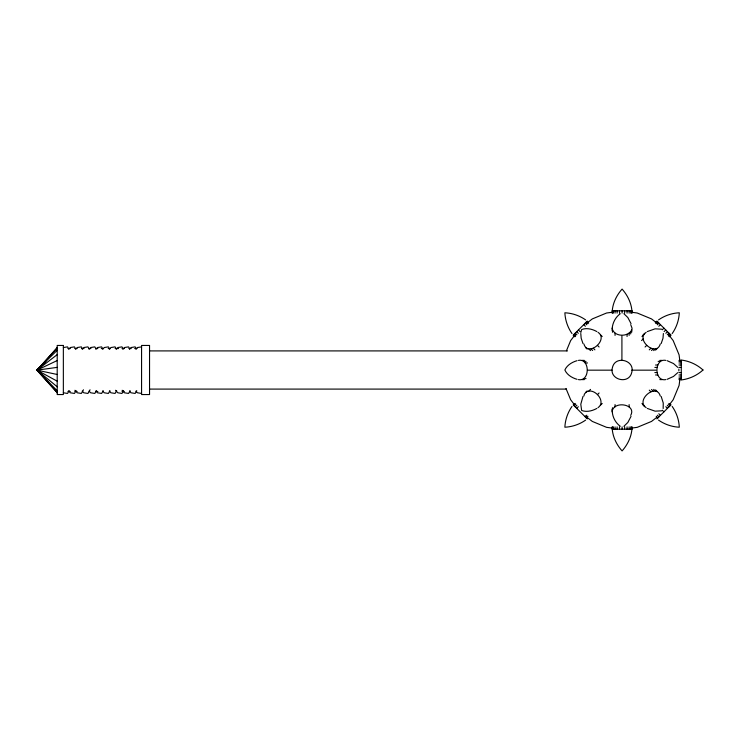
<?xml version="1.0" encoding="UTF-8"?>
<svg xmlns="http://www.w3.org/2000/svg" width="740" height="740" viewBox="0 0 740 740"><rect width="100%" height="100%" fill="white"/><g stroke="black" fill="none" stroke-linecap="round" stroke-linejoin="round"><path stroke-width="1.11" d="M580.789 333.5L581.168 338.226L582.981 343.536M665.76 360.389C654.003 358.077 654.003 381.923 665.76 379.611M679.949 378.926L679.08 385.485L673.169 399.767L669.811 404.142M612.137 313.113C612.202 304.242 616.235 295.649 622.09 289.09C627.936 295.649 631.969 304.242 632.034 313.113M632.034 426.888C631.969 435.758 627.936 444.352 622.09 450.91C616.235 444.352 612.202 435.758 612.137 426.888M580.845 332.482L581.631 329.541C586.616 327.607 592.324 329.078 596.838 331.566M663.17 408.517L663.244 402.995L661.19 396.464M612.137 330.438C611.98 324.046 615.051 317.488 620.277 313.714M620.277 426.286C614.561 422.142 611.323 414.687 612.48 407.74M631.701 332.26L632.034 328.153L630.702 324.629M583.916 395.983L584.406 394.087L587.079 390.933M598.003 407.675C607.068 401.413 593.535 386.141 585.46 392.561M646.168 332.325C635.105 339.679 656.343 357.568 660.265 344.017M631.026 416.361L627.862 422.438L623.903 426.286M566.433 350.769L570.66 340.576L575.359 334.452M582.981 396.464L580.789 404.225L581.631 410.46C586.616 412.393 592.324 410.922 596.838 408.434M661.19 343.536L663.003 338.226L663.382 333.5M678.876 370.934L678.876 369.066M69.116 390.711L67.553 393.449L63.353 392.783M76.053 390.711L74.481 393.449L70.282 392.783L68.783 391.108M83.463 389.795L81.372 393.449L77.173 392.783L74.925 390.267M90.049 389.795L87.958 393.449L83.759 392.783L82.26 391.108M96.404 390.711L94.831 393.449L90.632 392.783L89.133 391.108M103.212 390.711L101.648 393.449L97.449 392.783L95.95 391.108M109.973 390.711L108.401 393.449L104.201 392.783L102.703 391.108M116.67 390.711L115.098 393.449L110.898 392.783L109.4 391.108M123.552 390.711L121.989 393.449L117.79 392.783L115.533 390.267M130.148 390.711L128.584 393.449L124.385 392.783L122.137 390.267M136.752 390.711L135.179 393.449L130.98 392.783L129.481 391.108M612.137 328.153C613.553 336.94 628.103 337.505 631.701 329.966M612.48 410.034C616.032 400.664 636.567 404.826 630.702 415.371M571.992 406.436C567.719 412.513 565.221 419.802 564.87 427.211C572.288 426.86 579.577 424.362 585.645 420.089M672.179 333.564C676.452 327.487 678.95 320.198 679.302 312.789C671.883 313.14 664.594 315.638 658.526 319.911M583.916 344.017C587.837 357.568 609.076 339.679 598.003 332.325M57.258 392.783L37 370.194L57.258 347.541M68.783 349.215L70.282 347.541L74.481 346.866L75.526 348.697M75.674 349.215L77.173 347.541L81.372 346.866L82.418 348.697M82.26 349.215L83.759 347.541L87.958 346.866L89.004 348.697M89.133 349.215L90.632 347.541L94.831 346.866L95.876 348.697M95.95 349.215L97.449 347.541L101.648 346.866L102.694 348.697M102.703 349.215L104.201 347.541L108.401 346.866L109.446 348.697M109.4 349.215L110.898 347.541L115.098 346.866L116.143 348.697M116.282 349.215L117.79 347.541L121.989 346.866L123.034 348.697M122.886 349.215L124.385 347.541L128.584 346.866L129.63 348.697M129.481 349.215L130.98 347.541L135.179 346.866L136.225 348.697M135.919 349.215L137.418 347.541L141.618 346.866M677.775 372.636L673.493 376.457L667.119 379.324M57.258 374.496L37 370.167L57.258 347.782M578.412 379.611C590.168 381.923 590.168 358.077 578.412 360.389M57.258 367.364L37 370.157L45.917 361.055M587.273 321.114L573.204 335.183L574.823 336.811M643.023 334.989L644.642 333.37M655.279 322.742L656.898 321.114L670.976 335.183L669.349 336.811M573.435 405.058L575.063 403.43M641.978 336.524L643.596 334.896M655.52 322.982L657.139 321.354M574.138 405.761L575.766 404.132M588.892 391.016L590.511 389.388M656.223 323.685L657.841 322.057M575.258 406.88L576.885 405.252M641.562 340.576L643.19 338.948M657.333 324.795L658.961 323.177M576.719 408.332L578.347 406.704M658.794 326.257L660.422 324.629M597.467 394.614L599.095 392.996M645.086 347.005L646.705 345.386M662.309 329.772L663.937 328.153M664.132 331.594L665.76 329.966M649.267 349.854L650.885 348.235M665.834 333.296L667.452 331.668M585.211 416.824L586.838 415.205M651.515 350.519L653.133 348.901M667.286 334.748L668.914 333.12M586.33 417.943L587.958 416.315M653.66 350.612L655.288 348.984M668.405 335.868L670.033 334.24M600.575 405.104L602.203 403.476M655.566 350.113L657.185 348.494M669.108 336.571L670.736 334.943M656.898 418.886L670.976 404.817M57.258 360.519L37 370.148L57.258 350.214M39.026 369.038L37 370.139L38.758 368.687M586.191 323.621L592.324 318.912L606.596 313.002L612.063 312.28M656.759 417.397L651.505 421.43L637.232 427.341L631.757 428.062M37 370.139L57.258 354.608M647.334 331.566L655.085 328.838L661.588 329.18M660.265 395.983C656.343 382.432 635.105 400.322 646.168 407.675M577.052 360.676C572.103 362.11 567.025 365.107 564.87 370C567.025 374.893 572.103 377.89 577.052 379.324M661.588 410.82L655.085 411.163L647.334 408.434M63.353 347.541L67.553 346.866L68.598 348.697M612.137 310.818L632.034 310.818M67.95 348.559L70.254 348.559M74.851 348.559L77.154 348.559M81.751 348.559L84.055 348.559M88.661 348.559L90.955 348.559M95.562 348.559L97.856 348.559M101.306 348.559L103.609 348.559M108.207 348.559L110.51 348.559M115.116 348.559L118.567 348.559M122.017 348.559L124.311 348.559M128.917 348.559L131.221 348.559M134.671 348.559L136.965 348.559M149.545 350.908L567.515 350.908M582.056 360.389L584.35 360.389M659.821 360.389L662.115 360.389M678.978 360.389L681.272 360.389M583.758 361.379L586.043 361.379M658.128 361.379L660.422 361.379M678.978 361.379L681.272 361.379M585.211 362.961L587.505 362.961M678.978 362.961L681.272 362.961M655.548 365.024L657.841 365.024M678.978 365.024L681.272 365.024M654.845 367.429L657.139 367.429M678.978 367.429L681.272 367.429M587.865 370.167L612.063 370.167M631.757 370.167L655.964 370.167M654.845 372.572L657.139 372.572M678.978 372.572L681.272 372.572M655.548 374.976L657.841 374.976M678.978 374.976L681.272 374.976M678.978 377.039L681.272 377.039M583.758 378.621L586.043 378.621M678.978 378.621L681.272 378.621M582.056 379.611L584.35 379.611M659.821 379.611L662.115 379.611M678.978 379.611L681.272 379.611M149.545 389.092L566.359 389.092M67.95 391.442L70.254 391.442M74.851 391.442L77.154 391.442M95.562 391.442L97.856 391.442M122.017 391.442L124.311 391.442M612.137 429.182L632.034 429.182M631.757 312.28L637.232 313.002L651.505 318.912L657.638 323.621M612.063 428.062L606.596 427.341L592.324 421.43L585.312 416.056M141.618 393.449L137.418 392.783L135.919 391.108M667.119 360.676L673.493 363.543L677.775 367.364M57.258 392.533L37 370.194L57.258 381.202M585.645 319.911C579.577 315.638 572.288 313.14 564.87 312.789C565.221 320.198 567.719 327.487 571.992 333.564M658.526 420.089C664.594 424.362 671.883 426.86 679.302 427.211C678.95 419.802 676.452 412.513 672.179 406.436M623.903 313.714L627.862 317.562L631.026 323.639M41.865 374.967L37 370.194L40.524 372.969L37 370.176L57.258 390.812M37 370.185L57.258 386.817M587.033 321.354L588.661 322.982M600.575 334.896L602.203 336.524M655.566 389.888L657.185 391.506M669.108 403.43L670.736 405.058M586.33 322.057L587.958 323.685M653.66 389.388L655.288 391.016M668.405 404.132L670.033 405.761M585.211 323.177L586.838 324.795M651.515 389.481L653.133 391.099M667.286 405.252L668.914 406.88M583.758 324.629L585.377 326.257M649.267 390.147L650.885 391.765M665.834 406.704L667.452 408.332M597.467 345.386L599.095 347.005M662.309 410.228L663.937 411.847M578.412 329.966L580.04 331.594M576.719 331.668L578.347 333.296M593.286 348.235L594.904 349.854M658.794 413.743L660.422 415.371M575.258 333.12L576.885 334.748M591.038 348.901L592.657 350.519M657.333 415.205L658.961 416.824M574.138 334.24L575.766 335.868M588.892 348.984L590.511 350.612M656.223 416.315L657.841 417.943M573.435 334.943L575.063 336.571M641.978 403.476L643.596 405.104M585.46 347.439L587.079 349.067M643.023 405.011L644.642 406.63M573.204 404.817L587.273 418.886M668.47 334.452L673.169 340.576L679.08 354.849L679.801 360.325M574.018 404.142L570.66 399.767L566.008 388.546M631.701 310.818L631.701 313.113M631.701 426.888L631.701 429.182M630.702 310.818L630.702 313.113M630.702 331.668L630.702 333.962M630.702 426.888L630.702 429.182M629.12 310.818L629.12 313.113M629.12 333.12L629.12 335.414M629.12 404.586L629.12 406.88M629.12 426.888L629.12 429.182M627.067 310.818L627.067 313.113M627.067 334.24L627.067 336.534M627.067 426.888L627.067 429.182M624.662 310.818L624.662 313.113M624.662 426.888L624.662 429.182M622.09 310.818L622.09 313.113M622.09 426.888L622.09 429.182M621.915 336.117L621.915 360.325M619.51 310.818L619.51 313.113M619.51 426.888L619.51 429.182M617.114 310.818L617.114 313.113M617.114 426.888L617.114 429.182M615.051 310.818L615.051 313.113M615.051 333.12L615.051 335.414M615.051 404.586L615.051 406.88M615.051 426.888L615.051 429.182M613.469 310.818L613.469 313.113M613.469 426.888L613.469 429.182M612.48 310.818L612.48 313.113M612.48 329.966L612.48 332.26M612.48 426.888L612.48 429.182M612.137 409.562L612.137 411.847M612.48 367.429C608.696 379.648 628.861 385.05 631.701 372.572C635.475 360.352 615.319 354.95 612.48 367.429M703 370C697.015 375.457 689.31 378.982 681.272 379.953L681.272 360.047C689.31 361.018 697.015 364.543 703 370M63.353 345.45L57.202 345.45L57.202 394.55L63.353 394.55L63.353 345.45M149.545 345.45L141.571 345.45L141.571 394.55L149.545 394.55L149.545 345.45"/></g></svg>
